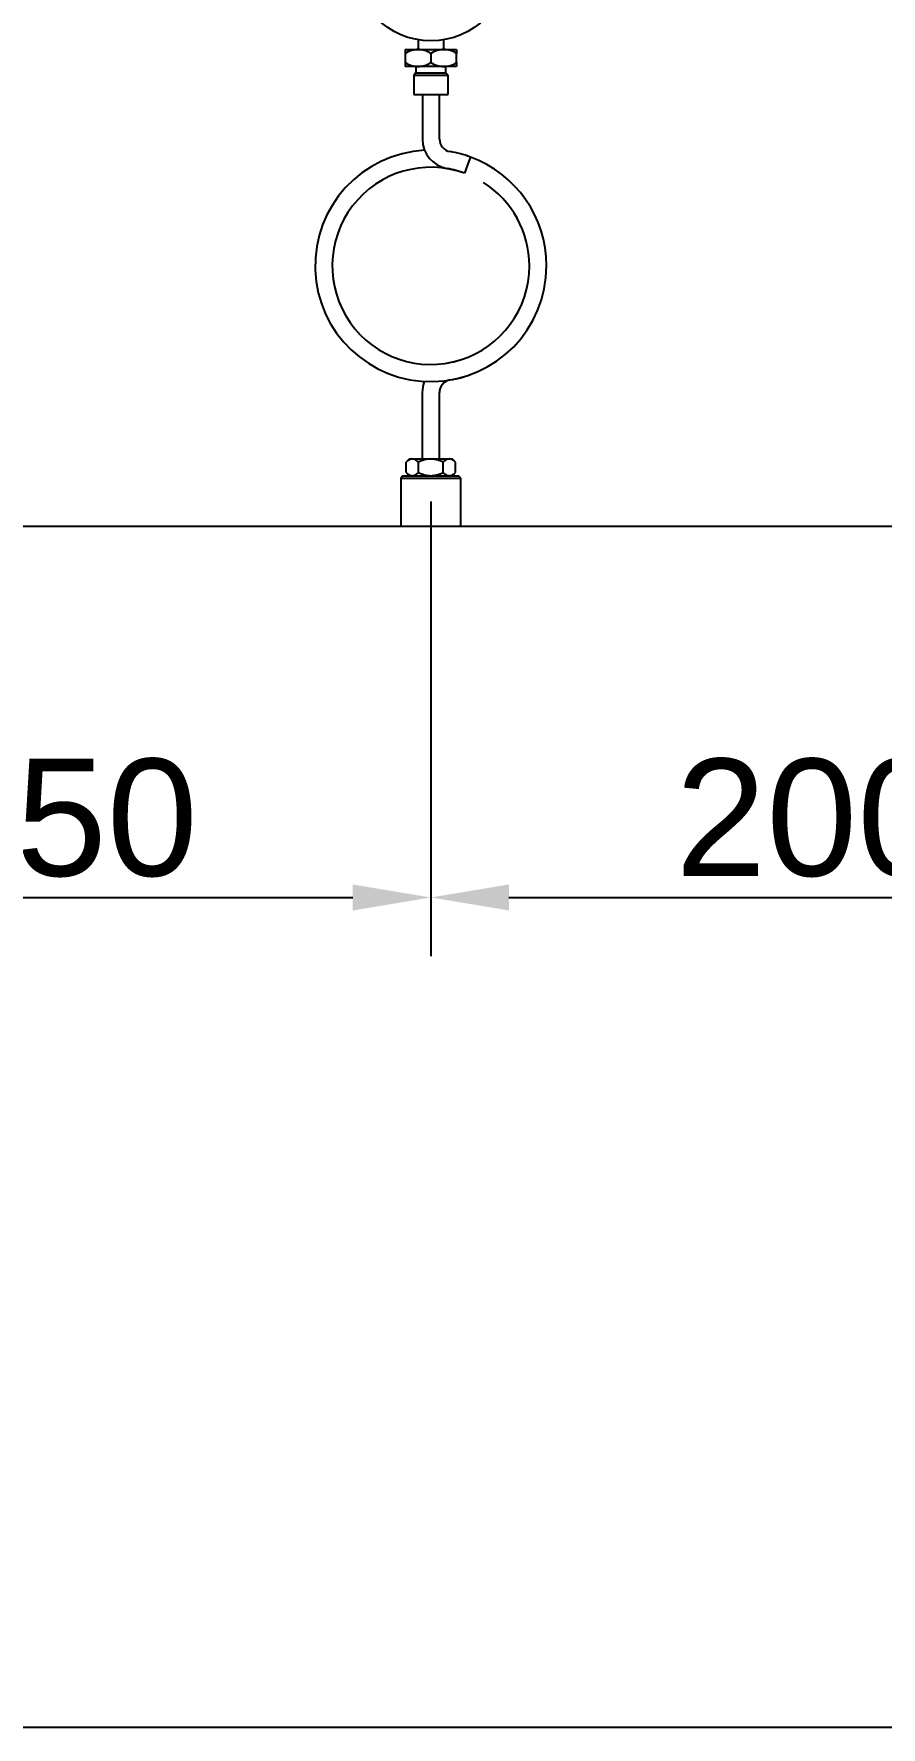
# Model space of a CAD drawing. Extents: x -681219 to -550379, y -242630 to -158199.
# Drawn here: x -668660 to -666490, y -170785 to -166448 of the extents above; entities that cross this region are included whole.
import ezdxf

# ---------------------------------------------------------------- set-up
doc = ezdxf.new("R2010")
doc.units = 0
doc.header["$LTSCALE"] = 1000
doc.layers.get('0').update_dxf_attribs({"linetype": 'CONTINUOUS'})
doc.layers.get('Defpoints').update_dxf_attribs({"linetype": 'CONTINUOUS'})
doc.layers.add('______', color=7, linetype='CONTINUOUS')
doc.layers.add('标注', color=255, linetype='CONTINUOUS')
doc.styles.add('HZ', font='SIMPLEX.shx', dxfattribs={"width": 0.7, "height": 120, "bigfont": 'HZTXT.shx'})
doc.styles.add('SEACAD_Arial', font='arial.ttf')
doc.dimstyles.new('机械50', dxfattribs={"dimscale": 0, "dimtxt": 3, "dimasz": 90, "dimexe": 150, "dimexo": 60, "dimgap": 25, "dimtad": 1, "dimtoh": 1, "dimdec": 0, "dimzin": 0, "dimdsep": 46, "dimtxsty": 'HZ', "dimcen": 0.09, "dimclrd": 256, "dimclre": 256, "dimclrt": 256, "dimadec": 0, "dimazin": 0, "dimtfac": 1, "dimtdec": 0, "dimtofl": 0, "dimtmove": 0, "dimatfit": 3, "dimfxl": 0, "dimtolj": 1, "dimtzin": 0, "dimlwd": 25, "dimlwe": 25, "dimarcsym": 0})

# ---------------------------------------------------------------- blocks, each defined once
blk = doc.blocks.new('*D33')
at = {"layer": 'Defpoints', "color": 0, "ltscale": 300, "transparency": 16777216}
for p in [(-667643.5, -167585.7), (-669536.1, -167709.3), (-667643.5, -168660.1)]:
    blk.add_point(p, dxfattribs=at)
at = {"layer": '标注', "color": 2, "lineweight": 25, "ltscale": 300, "transparency": 16777216}
for p, q in [((-667643.5, -167645.7), (-667643.5, -168810.1)), ((-669536.1, -167769.3), (-669536.1, -168810.1)), ((-669336.1, -168660.1), (-667843.5, -168660.1))]:
    blk.add_line(p, q, dxfattribs=at)
at = {"layer": '标注', "color": 2, "ltscale": 300, "transparency": 16777216}
for points in [[(-669336.1, -168626.8), (-669336.1, -168693.4), (-669536.1, -168660.1)], [(-667843.5, -168626.8), (-667843.5, -168693.4), (-667643.5, -168660.1)]]:
    blk.add_solid(points, dxfattribs=at)
at = {"layer": '标注', "color": 2, "ltscale": 300, "transparency": 16777216, "insert": (-668589.8, -168456.9), "char_height": 300, "attachment_point": 5, "style": 'SEACAD_Arial'}
blk.add_mtext('\\A1;250', dxfattribs=at)
blk = doc.blocks.new('*D34')
at = {"layer": 'Defpoints', "color": 0, "transparency": 16777216}
for p in [(-667643.5, -167585.7), (-665691.8, -167836.5), (-665691.8, -168660.1)]:
    blk.add_point(p, dxfattribs=at)
at = {"layer": '标注', "color": 2, "lineweight": 25, "transparency": 16777216}
for p, q in [((-667643.5, -167645.7), (-667643.5, -168810.1)), ((-665691.8, -167896.5), (-665691.8, -168810.1)), ((-667443.5, -168660.1), (-665891.8, -168660.1))]:
    blk.add_line(p, q, dxfattribs=at)
at = {"layer": '标注', "color": 2, "transparency": 16777216}
for points in [[(-667443.5, -168626.8), (-667443.5, -168693.4), (-667643.5, -168660.1)], [(-665891.8, -168626.8), (-665891.8, -168693.4), (-665691.8, -168660.1)]]:
    blk.add_solid(points, dxfattribs=at)
at = {"layer": '标注', "color": 2, "transparency": 16777216, "insert": (-666667.6, -168456.9), "char_height": 300, "attachment_point": 5, "style": 'SEACAD_Arial'}
blk.add_mtext('\\A1;200', dxfattribs=at)

msp = doc.modelspace()

# ---------------------------------------------------------------- linework, layer by layer
at = {"color": 7}
for p, q in [((-670830.3675, -167709.281), (-655408.7401, -167709.281)), ((-670830.3675, -170785.1293), (-655408.7401, -170785.1293))]:
    msp.add_line(p, q, dxfattribs=at)
at = {"layer": '______', "color": 7, "linetype": 'Continuous'}
for p, q in [((-667708.9867, -166487.8221), (-667676.0493, -166487.8221)), ((-667708.9867, -166487.8221), (-667708.9867, -166498.013)), ((-667708.9867, -166498.013), (-667708.9867, -166521.5478)), ((-667676.0493, -166463.0997), (-667676.0493, -166487.8221)), ((-667676.0493, -166487.8221), (-667610.1744, -166487.8221)), ((-667643.1118, -166498.013), (-667643.1118, -166521.5478)), ((-667610.1744, -166487.8221), (-667610.1744, -166463.0997)), ((-667610.1744, -166487.8221), (-667577.2369, -166487.8221)), ((-667577.2369, -166487.8221), (-667577.2369, -166498.013)), ((-667577.2369, -166521.5478), (-667577.2369, -166498.013)), ((-667708.9867, -166521.5478), (-667708.9867, -166531.7387)), ((-667676.0493, -166531.7387), (-667708.9867, -166531.7387)), ((-667681.5388, -166531.7387), (-667681.5388, -166548.2074)), ((-667610.1744, -166531.7387), (-667676.0493, -166531.7387)), ((-667577.2369, -166531.7387), (-667610.1744, -166531.7387)), ((-667604.6848, -166548.2074), (-667604.6848, -166531.7387)), ((-667577.2369, -166521.5478), (-667577.2369, -166531.7387)), ((-667681.5388, -166548.2074), (-667687.0284, -166553.697)), ((-667687.0284, -166553.697), (-667599.1952, -166553.697)), ((-667687.0284, -166553.697), (-667687.0284, -166603.1032)), ((-667681.5388, -166548.2074), (-667604.6848, -166548.2074)), ((-667599.1952, -166553.697), (-667604.6848, -166548.2074)), ((-667599.1952, -166603.1032), (-667599.1952, -166553.697)), ((-667687.0284, -166603.1032), (-667599.1952, -166603.1032)), ((-667665.0701, -166603.1032), (-667665.0701, -166717.5015)), ((-667621.1535, -166717.5015), (-667621.1535, -166603.1032)), ((-667545.6497, -166773.6621), (-667557.0476, -166804.9776)), ((-667541.9236, -166763.4249), (-667545.6497, -166773.6621)), ((-667665.4273, -167367.0368), (-667665.4273, -167536.3309)), ((-667621.5107, -167536.3309), (-667621.5107, -167367.0368)), ((-667697.8158, -167536.3309), (-667706.8571, -167545.3723)), ((-667697.8158, -167536.3309), (-667589.1222, -167536.3309)), ((-667580.0808, -167545.3723), (-667589.1222, -167536.3309)), ((-667714.8335, -167580.2475), (-667720.323, -167585.7371)), ((-667720.323, -167585.7371), (-667566.6149, -167585.7371)), ((-667720.323, -167585.7371), (-667720.323, -167709.9755)), ((-667714.8335, -167580.2475), (-667572.1045, -167580.2475)), ((-667706.8571, -167571.2062), (-667706.8571, -167545.3723)), ((-667706.8571, -167571.2062), (-667697.8158, -167580.2475)), ((-667675.1631, -167571.2062), (-667675.1631, -167545.3723)), ((-667611.7749, -167571.2062), (-667611.7749, -167545.3723)), ((-667589.1222, -167580.2475), (-667580.0808, -167571.2062)), ((-667580.0808, -167571.2062), (-667580.0808, -167545.3723)), ((-667566.6149, -167585.7371), (-667572.1045, -167580.2475)), ((-667566.6149, -167709.281), (-667566.6149, -167585.7371))]:
    msp.add_line(p, q, dxfattribs=at)
msp.add_circle((-667643.1118, -166268.2391), 197.6247, dxfattribs=at)
for centre, radius, start, end in [((-667674.2209, -166552.0546), 64.2586, 91.6304664, 122.753781), ((-667677.9581, -166552.3147), 64.5208, 57.3110673, 88.3046852), ((-667607.8186, -166553.7593), 65.9793, 92.0461906, 122.3380569), ((-667612.0809, -166552.3073), 64.5134, 57.3092369, 88.3065156), ((-667674.1427, -166467.2535), 64.5134, 237.3092369, 268.3065156), ((-667678.8213, -166464.4562), 67.3395, 272.3592259, 302.0250215), ((-667608.344, -166467.4996), 64.2652, 237.2478629, 268.3678896), ((-667612.0027, -166467.5061), 64.2586, 271.6304664, 302.753781), ((-667588.5189, -166717.5015), 76.5512, 180, 260.4059318), ((-667588.5189, -166717.5015), 32.6346, 180, 260.4059318), ((-667643.4146, -167042.2692), 296.4371, 92.8925125, 0), ((-667643.4146, -167042.2692), 296.7399, 70, 80.4059318), ((-667643.4146, -167042.2692), 252.5205, 70, 0), ((-667643.4146, -167042.2692), 252.8233, 70, 80.4059318), ((-667643.4146, -167042.2692), 296.4371, 0, 70), ((-667643.4146, -167042.2692), 252.5205, 0, 57.7184286), ((-667643.4146, -167042.2692), 252.4661, 279.5940682, 290), ((-667643.4146, -167042.2692), 296.3827, 279.5940682, 290), ((-667588.5189, -167367.0368), 76.9084, 157.6014867, 180), ((-667588.5189, -167367.0368), 32.9918, 99.5940682, 180)]:
    msp.add_arc(centre, radius, start, end, dxfattribs=at)
for points, knots in [([(-667675.1631, -167545.3723), (-667677.6308, -167542.9046), (-667680.1674, -167540.7883), (-667684.1485, -167538.512), (-667685.5165, -167537.9031), (-667688.2543, -167537.0894), (-667689.6261, -167536.8808), (-667692.3756, -167536.879), (-667693.7535, -167537.0858), (-667696.5142, -167537.9061), (-667697.8625, -167538.5079), (-667701.8304, -167540.7732), (-667704.3751, -167542.8903), (-667706.8571, -167545.3723)], [0, 0, 0, 0, 0.25, 0.25, 0.375, 0.375, 0.5, 0.5, 0.625, 0.625, 0.75, 0.75, 1, 1, 1, 1]), ([(-667611.7749, -167545.3723), (-667616.7342, -167542.8927), (-667621.8137, -167540.7816), (-667629.6973, -167538.5249), (-667632.3708, -167537.9255), (-667637.8301, -167537.1027), (-667640.6414, -167536.8828), (-667648.9545, -167536.8742), (-667654.4011, -167537.7206), (-667665.1414, -167540.7782), (-667670.2355, -167542.9085), (-667675.1631, -167545.3723)], [0, 0, 0, 0, 0.25, 0.25, 0.375, 0.375, 0.5, 0.5, 0.75, 0.75, 1, 1, 1, 1]), ([(-667580.0808, -167545.3723), (-667582.5488, -167542.9044), (-667585.0856, -167540.7879), (-667589.067, -167538.5117), (-667590.4351, -167537.9028), (-667593.1732, -167537.0892), (-667594.5451, -167536.8807), (-667597.2947, -167536.8791), (-667598.6728, -167537.0861), (-667601.4336, -167537.9068), (-667602.7819, -167538.5087), (-667606.7495, -167540.7742), (-667609.2929, -167542.8903), (-667611.7749, -167545.3723)], [0, 0, 0, 0, 0.25, 0.25, 0.375, 0.375, 0.5, 0.5, 0.625, 0.625, 0.75, 0.75, 1, 1, 1, 1]), ([(-667706.8571, -167571.2062), (-667704.3894, -167573.6739), (-667701.8528, -167575.7902), (-667697.8717, -167578.0664), (-667696.5037, -167578.6753), (-667693.7658, -167579.4891), (-667692.3941, -167579.6976), (-667689.6446, -167579.6995), (-667688.2667, -167579.4926), (-667685.506, -167578.6723), (-667684.1577, -167578.0706), (-667680.1897, -167575.8053), (-667677.6451, -167573.6882), (-667675.1631, -167571.2062)], [0, 0, 0, 0, 0.25, 0.25, 0.375, 0.375, 0.5, 0.5, 0.625, 0.625, 0.75, 0.75, 1, 1, 1, 1]), ([(-667675.1631, -167571.2062), (-667670.2355, -167573.6699), (-667665.1414, -167575.8003), (-667654.4011, -167578.8579), (-667648.9545, -167579.7042), (-667640.6414, -167579.6957), (-667637.8301, -167579.4757), (-667632.3708, -167578.653), (-667629.6973, -167578.0535), (-667621.8137, -167575.7969), (-667616.7342, -167573.6858), (-667611.7749, -167571.2062)], [0, 0, 0, 0, 0.25, 0.25, 0.5, 0.5, 0.625, 0.625, 0.75, 0.75, 1, 1, 1, 1]), ([(-667611.7749, -167571.2062), (-667609.297, -167573.6841), (-667606.7631, -167575.7907), (-667602.8263, -167578.0472), (-667601.4911, -167578.6472), (-667598.7642, -167579.4721), (-667597.3598, -167579.6937), (-667593.2071, -167579.7081), (-667590.486, -167578.8671), (-667585.1195, -167575.8207), (-667582.5615, -167573.6868), (-667580.0808, -167571.2062)], [0, 0, 0, 0, 0.25, 0.25, 0.375, 0.375, 0.5, 0.5, 0.75, 0.75, 1, 1, 1, 1])]:
    msp.add_open_spline(points, degree=3, knots=knots, dxfattribs=at)

# ---------------------------------------------------------------- dimensions: what is measured, and where the dimension line sits
at = {"layer": '标注', "color": 2, "ltscale": 300}
dim = msp.add_linear_dim(base=(-667643.469, -168660.1005), p1=(-669536.0665, -167709.281), p2=(-667643.469, -167585.7371), text='250', dimstyle='机械50', override={"dimscale": 1, "dimtxt": 300, "dimasz": 200, "dimgap": 50, "dimtxsty": 'SEACAD_Arial', "dimclrd": 2, "dimclre": 2, "dimclrt": 2}, dxfattribs=at)
dim.commit()
dim.dimension.update_dxf_attribs({"geometry": '*D33', "text_midpoint": (-668589.7677, -168456.9286)})
at = {"layer": '标注'}
dim = msp.add_linear_dim(base=(-665691.8167, -168660.1005), p1=(-667643.469, -167585.7371), p2=(-665691.8167, -167836.487), text='200', dimstyle='机械50', override={"dimscale": 1, "dimtxt": 300, "dimasz": 200, "dimgap": 50, "dimtxsty": 'SEACAD_Arial', "dimclrd": 2, "dimclre": 2, "dimclrt": 2, "dimtmove": 1}, dxfattribs=at)
dim.commit()
dim.dimension.update_dxf_attribs({"geometry": '*D34', "text_midpoint": (-666667.6428, -168456.9286)})

doc.saveas('drawing.dxf')
